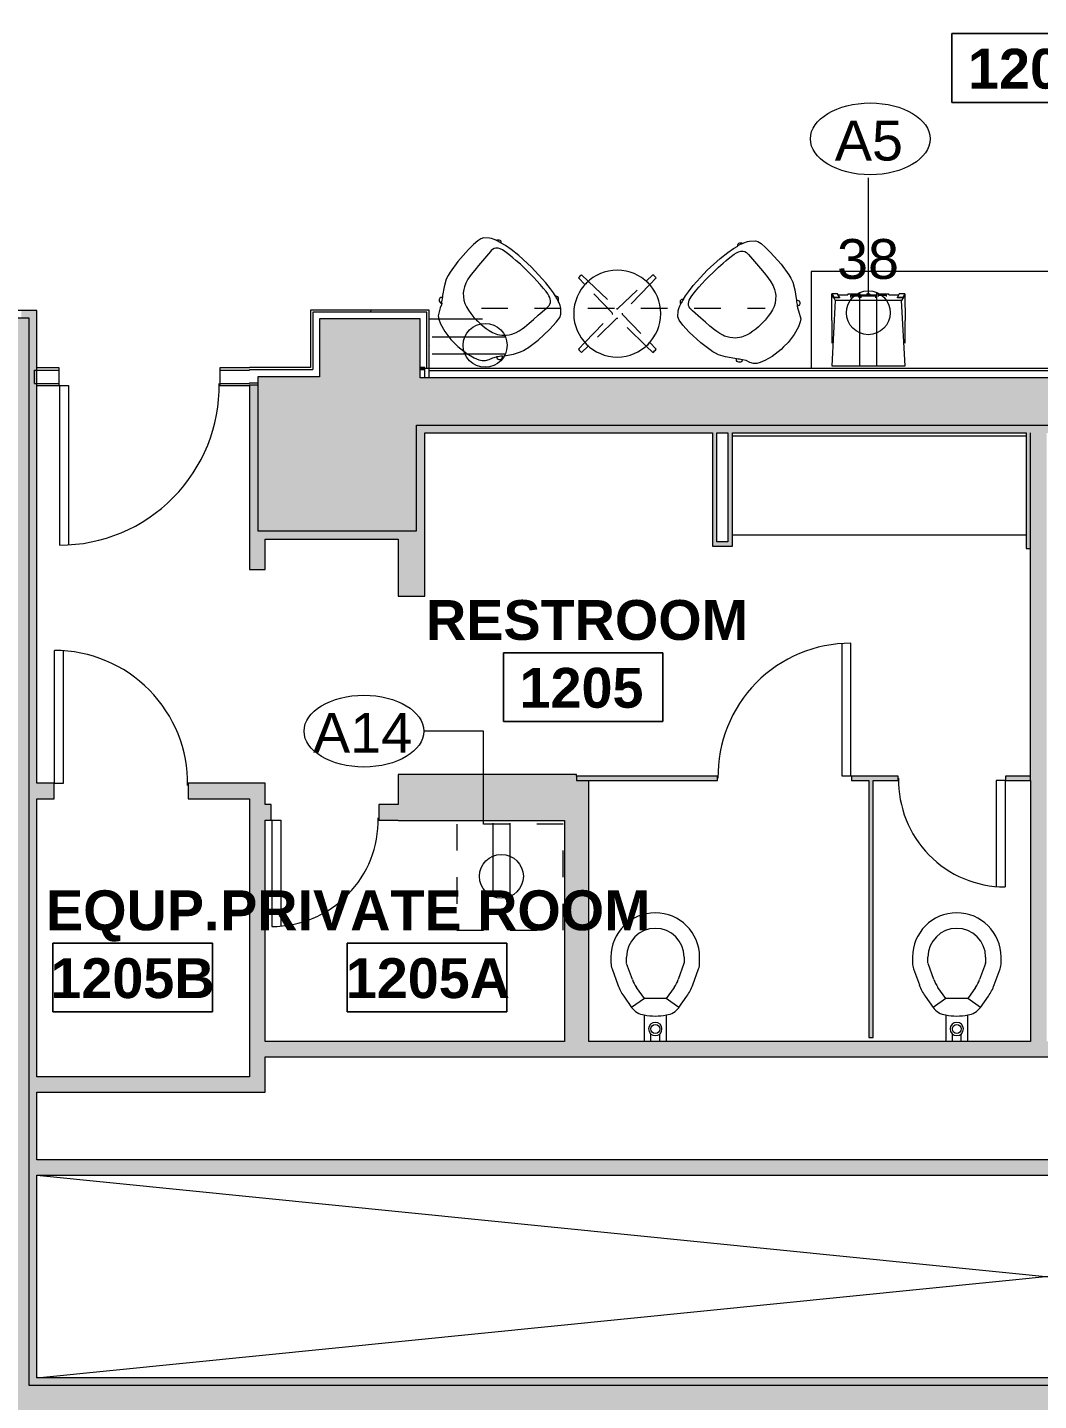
# Model space of a CAD drawing. Header units: inches. Extents: x -326 to 986, y -79 to 1436.
# Drawn here: x 506 to 734.1, y 588.3 to 898.2 of the extents above; entities that cross this region are included whole.
import ezdxf

# ---------------------------------------------------------------- set-up
doc = ezdxf.new("R2010")
doc.units = ezdxf.units.IN
doc.header["$LTSCALE"] = 48
doc.header["$MEASUREMENT"] = 0
doc.linetypes.add('Dash', pattern=[0.25, 0.125, -0.125])
for name, color, linetype, lineweight in [('A-ANNO-NOTE', 4, 'Continuous', 13), ('A-AREA-IDEN', 1, 'Continuous', 9), ('A-DETL', 8, 'Continuous', 9), ('A-DETL-GENF', 247, 'Continuous', 9), ('A-DETL-THIN', 8, 'Continuous', 9), ('A-DOOR', 8, 'Continuous', 13), ('A-WALL', 8, 'Continuous', 13), ('A-WALL-PATT', 8, 'Continuous', 13), ('I-FURN', 47, 'Continuous', 9), ('I-FURN-HDLN', 47, 'Dash', 9), ('I-WALL', 8, 'Continuous', 13), ('P-SANR-FIXT', 8, 'Continuous', 9), ('Q-CASE', 8, 'Continuous', 9), ('Q-SPCQ', 8, 'Continuous', 9), ('Q-SPCQ-HDLN', 8, 'Dash', 9), ('Q-SPCQ-IDEN', 8, 'Continuous', 9)]:
    doc.layers.add(name, color=color, linetype=linetype, lineweight=lineweight)
doc.styles.add('Arial', font='arial.ttf', dxfattribs={"height": 9})
doc.styles.add('Swis721 Lt BT', font='swissl.ttf', dxfattribs={"height": 9})
doc.styles.add('Swis721 Lt BT_B', font='', dxfattribs={"height": 9})
doc.styles.get('Swis721 Lt BT_B').set_extended_font_data('Swis721 Lt BT', bold=True)
pattern_1 = [(0, (0, 0), (30.72, 7.68), [1.267, -21.773, 1.267, -21.773, -122.88]), (0, (0, 0), (30.72, 7.68), [-46.08, 1.267, -44.813, 1.267, -21.773, -53.76]), (0, (0, 0), (30.72, 7.68), [-115.2, 1.267, -14.093, 1.267, -37.133]), (120, (11.52, 3.84), (-22.011075, 22.7643), [1.267, -21.773, 1.267, -21.773, -122.88]), (120, (11.52, 3.84), (-22.011075, 22.7643), [-46.08, 1.267, -44.813, 1.267, -21.773, -53.76]), (120, (11.52, 3.84), (-22.011075, 22.7643), [-115.2, 1.267, -14.093, 1.267, -37.133]), (240, (15.36, 19.2), (-8.708925, -30.4443), [1.267, -21.773, 1.267, -21.773, -122.88]), (240, (15.36, 19.2), (-8.708925, -30.4443), [-46.08, 1.267, -44.813, 1.267, -21.773, -53.76]), (240, (15.36, 19.2), (-8.708925, -30.4443), [-115.2, 1.267, -14.093, 1.267, -37.133])]

# ---------------------------------------------------------------- blocks, each defined once
blk = doc.blocks.new('Counter Top - 24_ Depth-6977093-Level XX  POWER _ SIGNAL NEW')
at = {"layer": 'Q-CASE'}
for p, q in [((18.99, -0.75), (-47.26, -0.75)), ((-47.26, -23), (18.99, -23))]:
    blk.add_line(p, q, dxfattribs=at)
blk = doc.blocks.new('Toilet-Commercial-Wall-3D - 15_ Seat Height-6977095-Level XX  POWER _ SIGNAL NEW')
at = {"layer": 'P-SANR-FIXT'}
for p, q in [((5.94, 20.75), (5.94, 19.45)), ((9.44, 19.45), (9.44, 20.75)), ((10.79, 15.67), (9.47, 19.28)), ((22.41, 19.28), (21.1, 15.67)), ((22.44, 20.75), (22.44, 19.45)), ((25.94, 19.45), (25.94, 20.75)), ((6.18, 18.09), (7.5, 14.47)), ((24.38, 14.47), (25.7, 18.09)), ((13.47, 11.4), (11.69, 13.93)), ((20.19, 13.93), (18.42, 11.4)), ((8.82, 11.92), (10.6, 9.39)), ((13.47, 11.4), (10.6, 9.39)), ((18.42, 11.4), (13.47, 11.4)), ((21.28, 9.39), (18.42, 11.4)), ((21.28, 9.39), (23.06, 11.92)), ((13.44, 7.71), (13.44, 1.75)), ((18.44, 1.75), (18.44, 7.71)), ((14.94, 1.75), (14.94, 3.41)), ((16.94, 1.75), (16.94, 3.41))]:
    blk.add_line(p, q, dxfattribs=at)
blk.add_circle((15.94, 4.53), 0.996, dxfattribs=at)
for centre, radius, start, end in [((15.94, 20.75), 10, 90, 180), ((15.94, 20.75), 10, 0, 90), ((15.94, 20.75), 6.5, 90, 180), ((15.94, 20.75), 6.5, 0, 90), ((9.94, 19.45), 4, 180, 200), ((21.94, 19.45), 0.5, 340, 0), ((21.94, 19.45), 4, 340, 0), ((17.83, 18.23), 7.5, 200, 215), ((14.05, 18.23), 7.5, 325, 340), ((17.83, 18.23), 11, 200, 215), ((14.05, 18.23), 11, 325, 340), ((13.88, 11.68), 4, 215, 263.7549), ((18.01, 11.68), 4, 276.2451, 325), ((15.94, 20.08), 12.62, 258.5767, 281.4233), ((15.94, 4.53), 1.5, 360, 180), ((15.94, 4.53), 1.5, 180, 360)]:
    blk.add_arc(centre, radius, start, end, dxfattribs=at)
blk = doc.blocks.new('08 Type A - Single-Flush - 30_ x 60_-6977098-Level XX  POWER _ SIGNAL NEW')
at = {"layer": 'A-DETL-GENF'}
for p, q in [((13, 0.5), (13, 30.43)), ((15, 0.5), (15, 30.5)), ((15, 0.5), (13, 0.5))]:
    blk.add_line(p, q, dxfattribs=at)
blk.add_arc((15, 0.5), 30, 90, 180.955, dxfattribs=at)
blk = doc.blocks.new('08 Type A - Single-Flush - 24_ x 60_-6977101-Level XX  POWER _ SIGNAL NEW')
at = {"layer": 'A-DETL-GENF'}
for p, q in [((12, -0.5), (10, -0.5)), ((10, -0.5), (10, -24.42)), ((12, -0.5), (12, -24.5))]:
    blk.add_line(p, q, dxfattribs=at)
blk.add_arc((12, -0.5), 24, 178.8063, 270, dxfattribs=at)
blk = doc.blocks.new('08 Type A - Single-Flush - 30_ x 60_-6977105-Level XX  POWER _ SIGNAL NEW')
at = {"layer": 'A-DETL-GENF'}
for p, q in [((15, -1.75), (13, -1.75)), ((13, -1.75), (13, -31.68)), ((15, -1.75), (15, -31.75))]:
    blk.add_line(p, q, dxfattribs=at)
blk.add_arc((15, -1.75), 30, 179.045, 270, dxfattribs=at)
blk = doc.blocks.new('08 Type A - Single-Flush - 24_ x 60_-6977106-Level XX  POWER _ SIGNAL NEW')
at = {"layer": 'A-DETL-GENF'}
for p, q in [((10, 1.75), (10, 25.67)), ((12, 1.75), (12, 25.75)), ((12, 1.75), (10, 1.75))]:
    blk.add_line(p, q, dxfattribs=at)
blk.add_arc((12, 1.75), 24, 90, 181.1937, dxfattribs=at)
blk = doc.blocks.new('08 Type A - Single-Flush - 36_ x 84_-8459059-Level XX  POWER _ SIGNAL NEW')
at = {"layer": 'A-DETL-GENF'}
for p, q in [((16, 2), (16, 37.94)), ((18, 2), (18, 38)), ((18, 2), (16, 2))]:
    blk.add_line(p, q, dxfattribs=at)
blk.add_arc((18, 2), 36, 90, 180.7958, dxfattribs=at)
blk = doc.blocks.new('Geiger_SaibaMidBack - Conference Chair-8500189-Level XX  POWER _ SIGNAL NEW')
at = {"layer": 'I-FURN'}
for p, q in [((-0.33, 12.69), (-3.26, 12.26)), ((3.26, 12.86), (-0.33, 12.69)), ((4.86, 12.82), (3.26, 12.86)), ((6.2, 12.71), (4.86, 12.82)), ((7, 12.54), (6.2, 12.71)), ((7.5, 12.26), (7, 12.54)), ((-9.63, 9.4), (-9.71, 9.29)), ((-9.4, 9.64), (-9.63, 9.4)), ((-9.24, 9.73), (-9.4, 9.64)), ((-9.05, 9.76), (-9.24, 9.73)), ((-8.81, 9.7), (-9.05, 9.76)), ((-8.69, 9.6), (-8.81, 9.7)), ((-8.53, 9.46), (-8.69, 9.6)), ((-8.22, 9.72), (-8.53, 9.46)), ((-6.6, 10.84), (-8.22, 9.72)), ((-5.02, 11.72), (-6.6, 10.84)), ((-4.11, 12.02), (-5.02, 11.72)), ((-3.26, 12.26), (-4.11, 12.02)), ((8.42, 11.26), (7.5, 12.26)), ((8.67, 10.85), (8.42, 11.26)), ((9.04, 10.06), (8.67, 10.85)), ((9.15, 9.75), (9.04, 10.06)), ((9.26, 9.73), (9.15, 9.75)), ((9.39, 9.64), (9.26, 9.73)), ((9.64, 9.4), (9.39, 9.64)), ((9.74, 9.21), (9.64, 9.4)), ((-12.62, 6.64), (-13.12, 5.6)), ((-12.19, 7.24), (-12.62, 6.64)), ((-10.57, 8.16), (-12.19, 7.24)), ((-9.93, 8.45), (-10.57, 8.16)), ((-9.6, 8.67), (-9.93, 8.45)), ((-9.71, 9.29), (-9.75, 9.05)), ((-9.75, 9.05), (-9.7, 8.82)), ((-9.7, 8.82), (-9.6, 8.67)), ((-4.51, 6.85), (-5.14, 6.19)), ((-3.89, 7.29), (-4.51, 6.85)), ((-3.34, 7.59), (-3.89, 7.29)), ((-2.54, 7.94), (-3.34, 7.59)), ((-1.57, 8.24), (-2.54, 7.94)), ((-0.36, 8.46), (-1.57, 8.24)), ((0.97, 8.59), (-0.36, 8.46)), ((2.29, 8.68), (0.97, 8.59)), ((3.63, 8.79), (2.29, 8.68)), ((6.4, 8.99), (3.63, 8.79)), ((6.73, 9.01), (6.4, 8.99)), ((7.08, 8.96), (6.73, 9.01)), ((7.47, 8.86), (7.08, 8.96)), ((7.78, 8.65), (7.47, 8.86)), ((8.17, 8.25), (7.78, 8.65)), ((8.41, 7.81), (8.17, 8.25)), ((8.6, 7.27), (8.41, 7.81)), ((8.7, 6.68), (8.6, 7.27)), ((8.86, 5.51), (8.7, 6.68)), ((9.49, 8.56), (9.61, 8.69)), ((9.74, 7.51), (9.49, 8.56)), ((9.61, 8.69), (9.7, 8.83)), ((9.7, 8.83), (9.76, 9.02)), ((9.76, 9.02), (9.74, 9.21)), ((10.01, 5.96), (9.74, 7.51)), ((-13.68, 3.7), (-14, 1.45)), ((-13.12, 5.6), (-13.68, 3.7)), ((-6.52, 3.27), (-6.68, 2.38)), ((-6.29, 4.1), (-6.52, 3.27)), ((-5.99, 4.89), (-6.29, 4.1)), ((-5.6, 5.56), (-5.99, 4.89)), ((-5.14, 6.19), (-5.6, 5.56)), ((8.97, 4.4), (8.86, 5.51)), ((9.03, 3.48), (8.97, 4.4)), ((9.1, 2.16), (9.03, 3.48)), ((10.25, 3.79), (10.01, 5.96)), ((10.41, -0.13), (10.25, 3.79)), ((-14, 1.45), (-14.03, 0)), ((-6.8, 1.24), (-6.83, 0.39)), ((-6.83, 0.39), (-6.83, 0.01)), ((-6.83, 0.01), (-6.82, -0.82)), ((-6.68, 2.38), (-6.8, 1.24)), ((9.14, 1.06), (9.1, 2.16)), ((9.12, -1.46), (9.14, 1.06)), ((-14.03, 0), (-14.04, -0.8)), ((-14.04, -0.8), (-13.74, -3.35)), ((-6.82, -0.82), (-6.77, -1.63)), ((-6.77, -1.63), (-6.66, -2.45)), ((-6.66, -2.45), (-6.51, -3.28)), ((9.05, -3.11), (9.1, -2.1)), ((9.1, -2.1), (9.12, -1.46)), ((10.17, -4.88), (10.29, -2.44)), ((10.29, -2.44), (10.41, -0.13)), ((-13.74, -3.35), (-13.27, -5.18)), ((-13.27, -5.18), (-12.85, -6.23)), ((-6.51, -3.28), (-6.28, -4.11)), ((-6.28, -4.11), (-5.99, -4.84)), ((-5.99, -4.84), (-5.81, -5.24)), ((-5.81, -5.24), (-5.55, -5.65)), ((-5.55, -5.65), (-5.26, -6.04)), ((-5.26, -6.04), (-4.95, -6.4)), ((8.76, -6.33), (8.87, -5.37)), ((8.87, -5.37), (8.98, -4.23)), ((8.98, -4.23), (9.05, -3.11)), ((9.91, -6.6), (10.17, -4.88)), ((-12.85, -6.23), (-12.44, -6.93)), ((-12.44, -6.93), (-11.93, -7.44)), ((-11.93, -7.44), (-11.22, -7.87)), ((-11.22, -7.87), (-10.31, -8.18)), ((-10.31, -8.18), (-9.59, -8.66)), ((-9.7, -8.82), (-9.75, -9.05)), ((-9.75, -9.05), (-9.71, -9.29)), ((-9.71, -9.29), (-9.63, -9.4)), ((-9.59, -8.66), (-9.7, -8.82)), ((-4.95, -6.4), (-4.56, -6.76)), ((-4.56, -6.76), (-4.05, -7.17)), ((-4.05, -7.17), (-3.48, -7.51)), ((-3.48, -7.51), (-2.94, -7.79)), ((-2.94, -7.79), (-2.57, -7.92)), ((-2.57, -7.92), (-1.8, -8.17)), ((-1.8, -8.17), (-0.98, -8.33)), ((-0.98, -8.33), (-0.38, -8.42)), ((-0.38, -8.42), (0.97, -8.58)), ((0.97, -8.58), (2.3, -8.68)), ((2.3, -8.68), (3.72, -8.78)), ((3.72, -8.78), (6.17, -8.96)), ((6.17, -8.96), (6.7, -9)), ((6.7, -9), (6.98, -8.98)), ((6.98, -8.98), (7.34, -8.9)), ((7.34, -8.9), (7.68, -8.73)), ((7.68, -8.73), (8.01, -8.46)), ((8.01, -8.46), (8.21, -8.15)), ((8.21, -8.15), (8.39, -7.83)), ((8.39, -7.83), (8.55, -7.41)), ((8.55, -7.41), (8.65, -6.96)), ((8.65, -6.96), (8.76, -6.33)), ((9.5, -8.58), (9.71, -7.72)), ((9.61, -8.69), (9.5, -8.58)), ((9.7, -8.83), (9.61, -8.69)), ((9.63, -9.4), (9.71, -9.28)), ((9.75, -9.04), (9.7, -8.83)), ((9.71, -7.72), (9.91, -6.6)), ((9.71, -9.28), (9.75, -9.04)), ((-9.63, -9.4), (-9.4, -9.64)), ((-9.4, -9.64), (-9.24, -9.73)), ((-9.24, -9.73), (-9.05, -9.76)), ((-9.05, -9.76), (-8.81, -9.7)), ((-8.81, -9.7), (-8.69, -9.6)), ((-8.69, -9.6), (-8.53, -9.45)), ((-8.53, -9.45), (-8.19, -9.7)), ((-8.19, -9.7), (-6.47, -10.92)), ((-6.47, -10.92), (-5.01, -11.72)), ((-5.01, -11.72), (-4.28, -11.95)), ((-4.28, -11.95), (-3.65, -12.15)), ((-3.65, -12.15), (-3.27, -12.26)), ((-3.27, -12.26), (-0.33, -12.69)), ((6.79, -12.62), (7.49, -12.25)), ((7.49, -12.25), (8.42, -11.26)), ((8.42, -11.26), (8.72, -10.77)), ((8.72, -10.77), (8.98, -10.17)), ((8.98, -10.17), (9.15, -9.74)), ((9.15, -9.74), (9.23, -9.72)), ((9.23, -9.72), (9.4, -9.64)), ((9.4, -9.64), (9.63, -9.4)), ((-0.33, -12.69), (3.27, -12.86)), ((3.27, -12.86), (5.4, -12.78)), ((5.4, -12.78), (6.79, -12.62))]:
    blk.add_line(p, q, dxfattribs=at)
for centre, radius, start, end in [((-18.72, 22.19), 16.31, 304.0152, 308.6644), ((1.43, 6.82), 8.25, 12.1813, 20.7413), ((-28.62, -35.3), 32.74, 52.1434, 54.4632), ((-0.44, -6.21), 10.22, 339.7908, 346.6331)]:
    blk.add_arc(centre, radius, start, end, dxfattribs=at)
blk = doc.blocks.new('Casework 3 - Casework 2-8307377-Level XX  POWER _ SIGNAL NEW')
at = {"layer": 'Q-CASE'}
for p, q in [((744.65, 886.42), (634.29, 886.36)), ((744.67, 864.45), (744.65, 886.42)), ((634.29, 886.36), (634.3, 864.45))]:
    blk.add_line(p, q, dxfattribs=at)
blk = doc.blocks.new('COFFEE_DISPENSING_MACHINE_14687 - COFFEE_DISPENSING_MACHINE_14687-8307788-Level XX  POWER _ SIGNAL NEW')
at = {"layer": 'Q-SPCQ'}
for p, q in [((8.25, 0), (-8.25, 0)), ((-8.25, 0), (-7.47, -14.75)), ((7.47, -14.75), (8.25, 0)), ((-8.25, -16), (-8.25, -10.18)), ((8.25, -10.18), (8.25, -16)), ((-8.25, -16), (-7.82, -15.32)), ((-7.82, -15.32), (-7.47, -14.75)), ((-7.82, -15.32), (-6.53, -15.32)), ((-7.82, -15.32), (-7.82, -15.5)), ((-7.47, -14.75), (7.47, -14.75)), ((-6.53, -15.32), (-6.53, -15.5)), ((-1.7, -15.35), (-1.7, -15.75)), ((1.7, -15.75), (1.7, -15.35)), ((2.17, -15.37), (2.17, -15.81)), ((2.17, -15.46), (2.17, -15.84)), ((4.05, -15.81), (4.05, -15.37)), ((4.05, -15.84), (4.05, -15.46)), ((6.53, -15.32), (7.82, -15.32)), ((6.53, -15.5), (6.53, -15.32)), ((7.82, -15.32), (7.47, -14.75)), ((7.82, -15.32), (8.25, -16)), ((7.82, -15.5), (7.82, -15.32)), ((-7.82, -15.5), (-8.25, -16.19)), ((-8.25, -16.19), (-8.25, -16)), ((-8.25, -16.19), (-6.96, -16.19)), ((-6.53, -15.5), (-7.82, -15.5)), ((-6.96, -16.19), (-6.53, -15.5)), ((-4.61, -16), (-6.84, -16)), ((-4.61, -16), (-4.61, -16.22)), ((-3.69, -16.22), (-4.61, -16.22)), ((-4.05, -15.65), (-4.05, -15.92)), ((-4.05, -15.92), (-4.05, -15.93)), ((-2.29, -15.91), (-3.92, -15.91)), ((-3.92, -15.94), (-2.29, -15.94)), ((-2.84, -16.22), (-3.69, -16.22)), ((-2.84, -15.94), (-2.84, -16.22)), ((-1.91, -16.22), (-2.84, -16.22)), ((-2.17, -15.92), (-2.17, -15.65)), ((-2.17, -15.93), (-2.17, -15.92)), ((-1.91, -16), (-1.91, -16.22)), ((1.91, -16), (-1.91, -16)), ((-1.7, -15.75), (-1.7, -15.89)), ((1.58, -15.74), (-1.58, -15.74)), ((-1.58, -15.89), (1.58, -15.89)), ((-0.42, -16.1), (-0.24, -16.26)), ((-0.42, -16.1), (0.42, -16.1)), ((0.24, -16.26), (-0.24, -16.26)), ((-0.16, -16.1), (-0.16, -16.26)), ((0.16, -16.26), (0.16, -16.1)), ((0.24, -16.26), (0.42, -16.1)), ((1.7, -15.89), (1.7, -15.75)), ((1.91, -16.22), (1.91, -16)), ((2.84, -16.22), (1.91, -16.22)), ((2.17, -15.52), (2.17, -15.88)), ((2.17, -15.65), (2.17, -15.92)), ((2.17, -15.81), (2.17, -15.82)), ((2.17, -15.84), (2.17, -15.86)), ((2.17, -15.88), (2.17, -15.89)), ((2.17, -15.92), (2.17, -15.93)), ((3.92, -15.8), (2.29, -15.8)), ((2.29, -15.83), (3.92, -15.83)), ((3.92, -15.84), (2.29, -15.84)), ((2.29, -15.86), (3.92, -15.86)), ((3.92, -15.87), (2.29, -15.87)), ((2.29, -15.9), (3.92, -15.9)), ((3.92, -15.91), (2.29, -15.91)), ((2.29, -15.94), (3.92, -15.94)), ((2.84, -16.22), (2.84, -15.93)), ((3.69, -16.22), (2.84, -16.22)), ((4.61, -16.22), (3.69, -16.22)), ((4.05, -15.88), (4.05, -15.52)), ((4.05, -15.92), (4.05, -15.65)), ((4.05, -15.82), (4.05, -15.81)), ((4.05, -15.86), (4.05, -15.84)), ((4.05, -15.89), (4.05, -15.88)), ((4.05, -15.93), (4.05, -15.92)), ((4.61, -16.22), (4.61, -16)), ((6.84, -16), (4.61, -16)), ((7.82, -15.5), (6.53, -15.5)), ((6.53, -15.5), (6.96, -16.19)), ((6.96, -16.19), (8.25, -16.19)), ((8.25, -16.19), (7.82, -15.5)), ((8.25, -16), (8.25, -16.19))]:
    blk.add_line(p, q, dxfattribs=at)
at = {"layer": 'Q-SPCQ', "flags": 128}
for points in [[(-8.25, -5.09), (-8.25, -7.64), (-8.25, -10.18)], [(8.25, -10.18), (8.25, -7.64), (8.25, -5.09)], [(0.2, -15.89), (0.19, -15.9), (0.18, -15.91), (0.15, -15.91), (0.11, -15.92), (0.07, -15.92), (0.02, -15.92), (-0.02, -15.92), (-0.07, -15.92), (-0.11, -15.92), (-0.15, -15.91), (-0.18, -15.91), (-0.19, -15.9), (-0.2, -15.89)], [(-0.16, -15.89), (-0.16, -15.9), (-0.16, -15.9), (-0.14, -15.91), (-0.11, -15.91), (-0.08, -15.91), (-0.04, -15.92), (0, -15.92), (0.04, -15.92), (0.08, -15.91), (0.11, -15.91), (0.14, -15.91), (0.15, -15.9), (0.16, -15.9), (0.16, -15.89)]]:
    blk.add_lwpolyline(points, dxfattribs=at)
at = {"layer": 'Q-SPCQ'}
for centre, major_axis, start_param, end_param in [((-3.92, -15.92), (0.125, 0), 1.570796, 3.141593), ((-3.92, -15.93), (0.125, 0), 3.141593, 4.712389), ((-2.29, -15.92), (0.125, 0), 0, 1.570796), ((-2.29, -15.93), (0.125, 0), 4.712389, 6.283185), ((-1.58, -15.75), (0.125, 0), 1.570796, 3.141593), ((-1.58, -15.89), (0.125, 0), 3.141593, 4.712389), ((1.58, -15.75), (0.125, 0), 0, 1.570796), ((1.58, -15.89), (0.125, 0), 4.712389, 6.021386), ((2.29, -15.81), (-0.125, 0), 4.712389, 6.283185), ((2.29, -15.82), (0.125, 0), 3.141593, 4.712389), ((2.29, -15.84), (-0.125, 0), 4.712389, 6.283185), ((2.29, -15.86), (0.125, 0), 3.141593, 4.712389), ((2.29, -15.88), (-0.125, 0), 4.712389, 6.283185), ((2.29, -15.89), (0.125, 0), 3.141593, 4.712389), ((2.29, -15.92), (0.125, 0), 1.570796, 3.141593), ((2.29, -15.93), (0.125, 0), 3.141593, 4.712389), ((3.92, -15.81), (0.125, 0), 0, 1.570796), ((3.92, -15.82), (0.125, 0), 4.712389, 6.283185), ((3.92, -15.84), (0.125, 0), 0, 1.570796), ((3.92, -15.86), (0.125, 0), 4.712389, 6.283185), ((3.92, -15.88), (0.125, 0), 0, 1.570796), ((3.92, -15.89), (0.125, 0), 4.712389, 6.283185), ((3.92, -15.92), (0.125, 0), 0, 1.570796), ((3.92, -15.93), (0.125, 0), 4.712389, 6.283185)]:
    blk.add_ellipse(centre, major_axis=major_axis, ratio=0.052336, start_param=start_param, end_param=end_param, dxfattribs=at)
blk = doc.blocks.new('Geiger_SaibaMidBack - Conference Chair-8500154-Level XX  POWER _ SIGNAL NEW')
at = {"layer": 'I-FURN'}
for p, q in [((-3.27, 12.26), (-0.33, 12.69)), ((-0.33, 12.69), (3.27, 12.86)), ((3.27, 12.86), (5.4, 12.78)), ((5.4, 12.78), (6.79, 12.62)), ((6.79, 12.62), (7.49, 12.25)), ((-9.71, 9.29), (-9.63, 9.4)), ((-9.63, 9.4), (-9.4, 9.64)), ((-9.4, 9.64), (-9.24, 9.73)), ((-9.24, 9.73), (-9.05, 9.76)), ((-9.05, 9.76), (-8.81, 9.7)), ((-8.81, 9.7), (-8.69, 9.6)), ((-8.69, 9.6), (-8.53, 9.45)), ((-8.53, 9.45), (-8.19, 9.7)), ((-8.19, 9.7), (-6.47, 10.92)), ((-6.47, 10.92), (-5.01, 11.72)), ((-5.01, 11.72), (-4.28, 11.95)), ((-4.28, 11.95), (-3.65, 12.15)), ((-3.65, 12.15), (-3.27, 12.26)), ((7.49, 12.25), (8.42, 11.26)), ((8.42, 11.26), (8.72, 10.77)), ((8.72, 10.77), (8.98, 10.17)), ((8.98, 10.17), (9.15, 9.74)), ((9.15, 9.74), (9.23, 9.72)), ((9.23, 9.72), (9.4, 9.64)), ((9.4, 9.64), (9.63, 9.4)), ((9.63, 9.4), (9.71, 9.28)), ((-13.27, 5.18), (-12.85, 6.23)), ((-12.85, 6.23), (-12.44, 6.93)), ((-12.44, 6.93), (-11.93, 7.44)), ((-11.93, 7.44), (-11.22, 7.87)), ((-11.22, 7.87), (-10.31, 8.18)), ((-10.31, 8.18), (-9.59, 8.66)), ((-9.75, 9.05), (-9.71, 9.29)), ((-9.7, 8.82), (-9.75, 9.05)), ((-9.59, 8.66), (-9.7, 8.82)), ((-5.26, 6.04), (-4.95, 6.4)), ((-4.95, 6.4), (-4.56, 6.76)), ((-4.56, 6.76), (-4.05, 7.17)), ((-4.05, 7.17), (-3.48, 7.51)), ((-3.48, 7.51), (-2.94, 7.79)), ((-2.94, 7.79), (-2.57, 7.92)), ((-2.57, 7.92), (-1.8, 8.17)), ((-1.8, 8.17), (-0.98, 8.33)), ((-0.98, 8.33), (-0.38, 8.42)), ((-0.38, 8.42), (0.97, 8.58)), ((0.97, 8.58), (2.3, 8.68)), ((2.3, 8.68), (3.72, 8.78)), ((3.72, 8.78), (6.17, 8.96)), ((6.17, 8.96), (6.7, 9)), ((6.7, 9), (6.98, 8.98)), ((6.98, 8.98), (7.34, 8.9)), ((7.34, 8.9), (7.68, 8.73)), ((7.68, 8.73), (8.01, 8.46)), ((8.01, 8.46), (8.21, 8.15)), ((8.21, 8.15), (8.39, 7.83)), ((8.39, 7.83), (8.55, 7.41)), ((8.55, 7.41), (8.65, 6.96)), ((8.65, 6.96), (8.76, 6.33)), ((8.76, 6.33), (8.87, 5.37)), ((9.61, 8.69), (9.5, 8.58)), ((9.5, 8.58), (9.71, 7.72)), ((9.7, 8.83), (9.61, 8.69)), ((9.75, 9.04), (9.7, 8.83)), ((9.71, 9.28), (9.75, 9.04)), ((9.71, 7.72), (9.91, 6.6)), ((9.91, 6.6), (10.17, 4.88)), ((-14.04, 0.8), (-13.74, 3.35)), ((-13.74, 3.35), (-13.27, 5.18)), ((-6.66, 2.45), (-6.51, 3.28)), ((-6.51, 3.28), (-6.28, 4.11)), ((-6.28, 4.11), (-5.99, 4.84)), ((-5.99, 4.84), (-5.81, 5.24)), ((-5.81, 5.24), (-5.55, 5.65)), ((-5.55, 5.65), (-5.26, 6.04)), ((8.87, 5.37), (8.98, 4.23)), ((8.98, 4.23), (9.05, 3.11)), ((9.05, 3.11), (9.1, 2.1)), ((10.17, 4.88), (10.29, 2.44)), ((-14.03, 0), (-14.04, 0.8)), ((-14, -1.45), (-14.03, 0)), ((-6.83, -0.01), (-6.82, 0.82)), ((-6.82, 0.82), (-6.77, 1.63)), ((-6.77, 1.63), (-6.66, 2.45)), ((9.1, 2.1), (9.12, 1.46)), ((9.12, 1.46), (9.14, -1.06)), ((10.41, 0.13), (10.25, -3.79)), ((10.29, 2.44), (10.41, 0.13)), ((-13.68, -3.7), (-14, -1.45)), ((-6.83, -0.39), (-6.83, -0.01)), ((-6.8, -1.24), (-6.83, -0.39)), ((-6.68, -2.38), (-6.8, -1.24)), ((-6.52, -3.27), (-6.68, -2.38)), ((9.1, -2.16), (9.03, -3.48)), ((9.14, -1.06), (9.1, -2.16)), ((-13.12, -5.6), (-13.68, -3.7)), ((-12.62, -6.64), (-13.12, -5.6)), ((-6.29, -4.1), (-6.52, -3.27)), ((-5.99, -4.89), (-6.29, -4.1)), ((-5.6, -5.56), (-5.99, -4.89)), ((-5.14, -6.19), (-5.6, -5.56)), ((-4.51, -6.85), (-5.14, -6.19)), ((8.86, -5.51), (8.7, -6.68)), ((8.97, -4.4), (8.86, -5.51)), ((9.03, -3.48), (8.97, -4.4)), ((10.01, -5.96), (9.74, -7.51)), ((10.25, -3.79), (10.01, -5.96)), ((-12.19, -7.24), (-12.62, -6.64)), ((-10.57, -8.16), (-12.19, -7.24)), ((-9.93, -8.45), (-10.57, -8.16)), ((-9.6, -8.67), (-9.93, -8.45)), ((-9.75, -9.05), (-9.7, -8.82)), ((-9.71, -9.29), (-9.75, -9.05)), ((-9.63, -9.4), (-9.71, -9.29)), ((-9.7, -8.82), (-9.6, -8.67)), ((-3.89, -7.29), (-4.51, -6.85)), ((-3.34, -7.59), (-3.89, -7.29)), ((-2.54, -7.94), (-3.34, -7.59)), ((-1.57, -8.24), (-2.54, -7.94)), ((-0.36, -8.46), (-1.57, -8.24)), ((0.97, -8.59), (-0.36, -8.46)), ((2.29, -8.68), (0.97, -8.59)), ((3.63, -8.79), (2.29, -8.68)), ((6.4, -8.99), (3.63, -8.79)), ((6.73, -9.01), (6.4, -8.99)), ((7.08, -8.96), (6.73, -9.01)), ((7.47, -8.86), (7.08, -8.96)), ((7.78, -8.65), (7.47, -8.86)), ((8.17, -8.25), (7.78, -8.65)), ((8.41, -7.81), (8.17, -8.25)), ((8.6, -7.27), (8.41, -7.81)), ((8.7, -6.68), (8.6, -7.27)), ((9.74, -7.51), (9.49, -8.56)), ((9.49, -8.56), (9.61, -8.69)), ((9.61, -8.69), (9.7, -8.83)), ((9.74, -9.21), (9.64, -9.4)), ((9.7, -8.83), (9.76, -9.02)), ((9.76, -9.02), (9.74, -9.21)), ((-9.4, -9.64), (-9.63, -9.4)), ((-9.24, -9.73), (-9.4, -9.64)), ((-9.05, -9.76), (-9.24, -9.73)), ((-8.81, -9.7), (-9.05, -9.76)), ((-8.69, -9.6), (-8.81, -9.7)), ((-8.53, -9.46), (-8.69, -9.6)), ((-8.22, -9.72), (-8.53, -9.46)), ((-6.6, -10.84), (-8.22, -9.72)), ((-5.02, -11.72), (-6.6, -10.84)), ((-4.11, -12.02), (-5.02, -11.72)), ((-3.26, -12.26), (-4.11, -12.02)), ((-0.33, -12.69), (-3.26, -12.26)), ((7.5, -12.26), (7, -12.54)), ((8.42, -11.26), (7.5, -12.26)), ((8.67, -10.85), (8.42, -11.26)), ((9.04, -10.06), (8.67, -10.85)), ((9.15, -9.75), (9.04, -10.06)), ((9.26, -9.73), (9.15, -9.75)), ((9.39, -9.64), (9.26, -9.73)), ((9.64, -9.4), (9.39, -9.64)), ((3.26, -12.86), (-0.33, -12.69)), ((4.86, -12.82), (3.26, -12.86)), ((6.2, -12.71), (4.86, -12.82)), ((7, -12.54), (6.2, -12.71))]:
    blk.add_line(p, q, dxfattribs=at)
for centre, radius, start, end in [((-28.62, 35.3), 32.74, 305.5368, 307.8566), ((-0.44, 6.21), 10.22, 13.3669, 20.2092), ((-18.72, -22.19), 16.31, 51.3356, 55.9848), ((1.43, -6.82), 8.25, 339.2587, 347.8187)]:
    blk.add_arc(centre, radius, start, end, dxfattribs=at)
blk = doc.blocks.new('Table-Coffee-Teknion-BBCTC_Cosmos_Small-R2013 - 17 3_4_ High-8500176-Level XX  POWER _ SIGNAL NEW')
at = {"layer": 'I-FURN'}
for p, q in [((-8.77, 8.06), (-7.31, 6.55)), ((-6.54, 7.32), (-8.05, 8.78)), ((8.05, 8.78), (6.54, 7.32)), ((7.31, 6.55), (8.77, 8.06)), ((-7.31, -6.55), (-8.77, -8.06)), ((-8.05, -8.78), (-6.54, -7.32)), ((6.54, -7.32), (8.05, -8.78)), ((8.77, -8.06), (7.31, -6.55))]:
    blk.add_line(p, q, dxfattribs=at)
for radius, start, end in [(9.81, 360, 180), (11.91, 132.513, 137.408), (9.81, 131.7705, 138.1519), (9.81, 131.7705, 138.1519), (9.81, 41.8481, 48.2237), (9.81, 41.8481, 48.2237), (11.91, 42.592, 47.4811), (9.81, 180, 360), (11.91, 222.592, 227.4811), (9.81, 221.8481, 228.2237), (9.81, 221.8481, 228.2237), (9.81, 311.7705, 318.1849), (9.81, 311.7705, 318.1514), (11.91, 312.513, 317.4079)]:
    blk.add_arc((0, 0), radius, start, end, dxfattribs=at)
at = {"layer": 'I-FURN-HDLN'}
for p, q in [((-1.13, 0.14), (-7.31, 6.55)), ((-6.54, 7.32), (-0.14, 1.13)), ((0.14, 1.13), (6.54, 7.32)), ((7.31, 6.55), (1.13, 0.14)), ((-7.31, -6.55), (-1.13, -0.13)), ((-0.14, -1.13), (-6.54, -7.32)), ((6.54, -7.32), (0.14, -1.14)), ((1.14, -0.14), (7.31, -6.54))]:
    blk.add_line(p, q, dxfattribs=at)
for centre, start, end in [((-1.29, 0), 319.2979, 41.4043), ((0, 1.29), 228.5957, 311.4043), ((1.29, 0), 138.6476, 223.9721), ((0, -1.29), 47.5735, 131.4196)]:
    blk.add_arc(centre, 0.206, start, end, dxfattribs=at)
blk = doc.blocks.new('A-Refrigerator-generic - A-Refrigerator-generic 3-8662966-Level XX  POWER _ SIGNAL NEW')
at = {"layer": 'Q-SPCQ-HDLN'}
for p, q in [((-6, 12), (-6, -12)), ((18, 12), (-6, 12)), ((18, -12), (18, 12)), ((-6, -12), (18, -12))]:
    blk.add_line(p, q, dxfattribs=at)
blk = doc.blocks.new('Room Tag - Room Name and Number-3379422-Level XX  POWER _ SIGNAL NEW')
at = {"layer": 'A-AREA-IDEN'}
for p, q in [((-0.1881, -0.1636), (-0.1881, -0.0018)), ((-0.1881, -0.0018), (0.1869, -0.0018)), ((0.1869, -0.0018), (-0.1881, -0.0018)), ((-0.1881, -0.0018), (-0.1881, -0.1636)), ((0.1869, -0.0018), (0.1869, -0.1636)), ((0.1869, -0.1636), (0.1869, -0.0018)), ((0.1869, -0.1636), (-0.1881, -0.1636)), ((-0.1881, -0.1636), (0.1869, -0.1636))]:
    blk.add_line(p, q, dxfattribs=at)
blk = doc.blocks.new('Appliance_Specialty Equipment Tag - Standard-3515593-Level XX  POWER _ SIGNAL NEW')
at = {"layer": 'Q-SPCQ-IDEN'}
blk.add_ellipse((-0.0499, 0.0037), major_axis=(-0.1406, 0), ratio=0.600473, dxfattribs=at)

msp = doc.modelspace()

# ---------------------------------------------------------------- hatches: boundary and pattern name
at = {"layer": 'A-DETL-GENF'}
h = msp.add_hatch(color=256, dxfattribs=at)
h.paths.add_polyline_path([(858.61, -77.72), (982.64, -77.72), (982.64, -13.14), (735.72, 233.78), (660.14, 233.78), (660.14, 219.53), (734.76, 219.53), (968.39, -14.09), (968.39, -63.34), (738.06, -63.33), (687.39, -12.66), (687.39, -5.72), (673.14, -5.72), (673.14, -18.75), (732.1, -77.72), (764.21, -77.72)], flags=0)
h.paths.add_polyline_path([(962.64, 574.97), (984.64, 574.97), (984.64, 836.48), (964.39, 836.48), (964.39, 591.66), (506.39, 591.66), (506.39, 832.6), (486.14, 832.6), (486.14, 574.97), (910.69, 574.97)], flags=0)
h.paths.add_polyline_path([(877.02, 784.61), (912.77, 784.61), (912.77, 820.36), (902.33, 820.38), (902.33, 832.42), (879.64, 832.42), (879.64, 820.38), (875.64, 820.38), (875.64, 819.13), (594.64, 819.13), (594.64, 832.42), (571.89, 832.42), (571.89, 819.36), (558.02, 819.36), (558.02, 784.61), (593.77, 784.61), (593.77, 808.46), (877.02, 808.46), (877.02, 786.48)], flags=0)
h.paths.add_polyline_path([(508.14, 938.1), (508.14, 1417.55), (607.64, 1417.55), (607.64, 1188.97), (558.14, 1188.97), (558.14, 1174.05), (964.39, 1174.05), (964.39, 938.91), (984.64, 938.91), (984.64, 1193.86), (622.89, 1193.86), (622.89, 1433.6), (486.14, 1433.6), (486.14, 938.1), (506.89, 938.1)], flags=0)
h.paths.add_polyline_path([(8.14, 1117.53), (22.64, 1117.53), (22.64, 1191.89), (-219.48, 1434.01), (-288.01, 1434.01), (-288.01, 1182.01), (-228.61, 1122.61), (-176.25, 1122.61), (-176.25, 1138.46), (-224.25, 1138.46), (-274.61, 1190.61), (-274.61, 1419.61), (-225.31, 1419.61), (8.14, 1186.16), (8.14, 1152.98)], flags=0)
at = {"layer": 'A-WALL-PATT'}
for points in [[(507.87, 591.66), (508.14, 591.66), (508.14, 834.35), (504.64, 834.35), (504.64, 832.6), (506.39, 832.6), (506.39, 591.66)], [(556.14, 784.61), (558.02, 784.61), (558.02, 817.48), (556.14, 817.48), (556.14, 796.53)], [(595.64, 786.48), (595.64, 808.46), (593.77, 808.46), (593.77, 786.48)], [(595.64, 806.68), (875.14, 806.68), (875.14, 808.46), (595.64, 808.46)], [(661.52, 782.1), (661.52, 806.68), (660.52, 806.68), (660.52, 782.1)], [(665.02, 782.1), (665.02, 806.68), (664.02, 806.68), (664.02, 782.1)], [(731.27, 780.6), (732.27, 780.6), (732.27, 806.68), (731.27, 806.68), (731.27, 796.53)], [(735.89, 669.35), (735.89, 806.68), (732.27, 806.68), (732.27, 669.35)], [(559.64, 775.85), (559.64, 784.61), (556.14, 784.61), (556.14, 775.85)], [(559.64, 782.73), (595.64, 782.73), (595.64, 786.48), (593.77, 786.48), (593.77, 784.61), (559.64, 784.61)], [(595.64, 769.85), (595.64, 782.73), (589.64, 782.73), (589.64, 769.85), (591.89, 769.85)], [(664.02, 781.1), (665.02, 781.1), (665.02, 782.1), (660.52, 782.1), (660.52, 781.1), (661.52, 781.1)], [(627.14, 719.22), (629.89, 719.22), (629.89, 729.6), (589.64, 729.6), (589.64, 719.22), (617.73, 719.22)], [(559.64, 657.86), (559.64, 727.6), (556.14, 727.6), (556.14, 657.86)], [(632.64, 669.35), (632.64, 728.22), (629.89, 728.22), (629.89, 719.22), (627.14, 719.22), (627.14, 669.35)], [(695.77, 670.22), (696.77, 670.22), (696.77, 728.22), (695.77, 728.22), (695.77, 677.72)], [(962.64, 665.86), (962.64, 669.35), (559.64, 669.35), (559.64, 665.86), (910.69, 665.86)], [(556.14, 657.86), (556.14, 661.36), (508.14, 661.36), (508.14, 657.86)], [(963.15, 639.11), (964.39, 639.11), (964.39, 642.61), (508.14, 642.61), (508.14, 639.11), (963.14, 639.11)], [(964.39, 591.66), (964.39, 593.41), (508.14, 593.41), (508.14, 591.66), (910.69, 591.66)]]:
    msp.add_hatch(color=256, dxfattribs=at).paths.add_polyline_path(points, flags=0)
h = msp.add_hatch(dxfattribs=at)
h.set_pattern_fill('FP1_1', color=256, style=0, pattern_type=2)
h.set_pattern_definition(pattern_1)
h.paths.add_polyline_path([(569.89, 833.92), (596.64, 833.92), (596.64, 834.42), (569.89, 834.42)], flags=0)
h = msp.add_hatch(dxfattribs=at)
h.set_pattern_fill('FP1_1', color=256, style=0, pattern_type=2)
h.set_pattern_definition(pattern_1)
h.paths.add_polyline_path([(596.64, 821.2), (596.64, 833.92), (596.14, 833.92), (596.14, 821.2)], flags=0)
h = msp.add_hatch(color=256, dxfattribs=at)
h.paths.add_polyline_path([(732.27, 728.22), (732.27, 729.22), (726.64, 729.22), (726.64, 728.22)], flags=0)
h.paths.add_polyline_path([(696.77, 728.22), (702.39, 728.22), (702.39, 729.22), (691.89, 729.22), (691.89, 728.22), (695.77, 728.22)], flags=0)
h.paths.add_polyline_path([(637.64, 728.22), (661.64, 728.22), (661.64, 729.22), (629.89, 729.22), (629.89, 728.22), (632.64, 728.22)], flags=0)
h = msp.add_hatch(color=256, dxfattribs=at)
h.paths.add_polyline_path([(556.14, 724.1), (556.14, 727.6), (542.27, 727.6), (542.27, 724.1), (544.49, 724.1)], flags=0)
h.paths.add_polyline_path([(512.02, 724.1), (512.02, 727.6), (508.14, 727.6), (508.14, 724.1)], flags=0)
h = msp.add_hatch(color=256, dxfattribs=at)
h.paths.add_polyline_path([(589.64, 719.28), (589.64, 722.79), (585.27, 722.79), (585.27, 719.28)], flags=0)
h.paths.add_polyline_path([(559.64, 719.28), (561.02, 719.28), (561.02, 722.79), (559.64, 722.79), (559.64, 719.33)], flags=0)

# ---------------------------------------------------------------- linework, layer by layer
at = {"layer": 'A-ANNO-NOTE'}
for p, q in [((693.76, 821.85), (693.76, 838.38)), ((693.76, 821.85), (693.76, 838.38)), ((697.6, 821.85), (697.6, 838.38)), ((597.29, 828.38), (613.82, 828.38)), ((597.29, 828.38), (613.82, 828.38)), ((597.29, 824.54), (613.82, 824.54)), ((611.01, 718.57), (611.01, 702.04)), ((614.84, 718.57), (614.84, 702.04)), ((614.84, 718.57), (614.84, 702.04))]:
    msp.add_line(p, q, dxfattribs=at)
for centre in [(695.68, 833.81), (609.26, 826.46), (612.93, 706.61)]:
    msp.add_circle(centre, 4.95, dxfattribs=at)
at = {"layer": 'A-DETL', "linetype": 'Dash'}
msp.add_line((608.41, 834.81), (672.41, 834.81), dxfattribs=at)
at = {"layer": 'A-DETL-THIN'}
for p, q in [((506.39, 832.6), (486.14, 832.6)), ((506.39, 591.66), (506.39, 832.6)), ((594.64, 832.42), (571.89, 832.42)), ((571.89, 832.42), (571.89, 819.36)), ((594.64, 819.13), (594.64, 832.42)), ((596.64, 832.42), (608.64, 832.42)), ((558.02, 819.36), (558.02, 784.61)), ((571.89, 819.36), (558.02, 819.36)), ((875.64, 819.13), (594.64, 819.13)), ((593.77, 784.61), (593.77, 808.46)), ((593.77, 808.46), (877.02, 808.46)), ((558.02, 784.61), (593.77, 784.61)), ((964.39, 591.66), (506.39, 591.66))]:
    msp.add_line(p, q, dxfattribs=at)
at = {"layer": 'A-WALL'}
for p, q in [((596.14, 833.92), (570.39, 833.92)), ((570.39, 833.92), (570.39, 820.98)), ((596.14, 821.2), (596.14, 833.92)), ((508.14, 820.86), (508.14, 821.36)), ((507.64, 820.86), (513.14, 820.86)), ((549.39, 820.86), (556.14, 820.86)), ((556.14, 820.98), (570.39, 820.98)), ((556.14, 820.98), (556.14, 820.86)), ((594.64, 820.98), (595.64, 820.98)), ((875.14, 820.7), (596.64, 820.7)), ((507.64, 817.86), (513.14, 817.86)), ((508.14, 817.36), (508.14, 817.86)), ((549.39, 817.86), (556.14, 817.86)), ((556.14, 817.98), (556.14, 817.86)), ((556.14, 817.98), (558.02, 817.98)), ((556.14, 817.48), (556.14, 817.36)), ((661.64, 729.22), (629.89, 729.22)), ((629.89, 729.22), (629.89, 728.22)), ((661.64, 728.22), (661.64, 729.22)), ((702.39, 729.22), (691.89, 729.22)), ((691.89, 729.22), (691.89, 728.22)), ((702.39, 728.22), (702.39, 729.22)), ((732.27, 729.22), (726.64, 729.22)), ((726.64, 729.22), (726.64, 728.22)), ((732.27, 728.22), (732.27, 729.22)), ((629.89, 728.22), (632.64, 728.22)), ((632.64, 728.22), (661.64, 728.22)), ((691.89, 728.22), (695.77, 728.22)), ((695.77, 728.22), (695.77, 670.22)), ((696.77, 670.22), (696.77, 728.22)), ((696.77, 728.22), (702.39, 728.22)), ((726.64, 728.22), (732.27, 728.22)), ((695.77, 670.22), (696.77, 670.22))]:
    msp.add_line(p, q, dxfattribs=at)
at = {"layer": 'I-WALL'}
for p, q in [((508.14, 834.35), (487.89, 834.35)), ((508.14, 821.36), (508.14, 834.35)), ((596.64, 834.42), (569.89, 834.42)), ((569.89, 834.42), (569.89, 821.48)), ((596.64, 819.13), (596.64, 834.42)), ((513.14, 821.36), (508.14, 821.36)), ((513.14, 817.36), (513.14, 821.36)), ((556.14, 821.36), (549.39, 821.36)), ((549.39, 821.36), (549.39, 817.36)), ((569.89, 821.48), (556.14, 821.48)), ((556.14, 821.48), (556.14, 821.36)), ((595.64, 821.48), (594.64, 821.48)), ((595.64, 819.13), (595.64, 821.48)), ((507.64, 817.86), (507.64, 820.86)), ((508.14, 817.86), (508.14, 820.86)), ((875.14, 821.2), (594.64, 821.2)), ((508.14, 727.6), (508.14, 817.36)), ((508.14, 817.36), (513.14, 817.36)), ((549.39, 817.36), (556.14, 817.36)), ((558.02, 817.48), (556.14, 817.48)), ((556.14, 817.36), (556.14, 775.85)), ((595.64, 806.68), (660.52, 806.68)), ((595.64, 769.85), (595.64, 806.68)), ((660.52, 806.68), (660.52, 781.1)), ((661.52, 806.68), (664.02, 806.68)), ((661.52, 782.1), (661.52, 806.68)), ((664.02, 806.68), (664.02, 782.1)), ((665.02, 806.68), (731.27, 806.68)), ((665.02, 781.1), (665.02, 806.68)), ((731.27, 806.68), (731.27, 780.6)), ((732.27, 729.22), (732.27, 806.68)), ((559.64, 782.73), (589.64, 782.73)), ((559.64, 775.85), (559.64, 782.73)), ((589.64, 782.73), (589.64, 769.85)), ((660.52, 781.1), (665.02, 781.1)), ((664.02, 782.1), (661.52, 782.1)), ((731.27, 780.6), (732.27, 780.6)), ((556.14, 775.85), (559.64, 775.85)), ((589.64, 769.85), (595.64, 769.85)), ((629.89, 729.6), (589.64, 729.6)), ((589.64, 729.6), (589.64, 722.79)), ((629.89, 729.22), (629.89, 729.6)), ((512.02, 727.6), (508.14, 727.6)), ((512.02, 724.1), (512.02, 727.6)), ((559.64, 727.6), (542.27, 727.6)), ((542.27, 727.6), (542.27, 724.1)), ((559.64, 722.79), (559.64, 727.6)), ((632.64, 669.35), (632.64, 728.22)), ((732.27, 728.22), (732.27, 669.35)), ((508.14, 724.1), (512.02, 724.1)), ((508.14, 661.36), (508.14, 724.1)), ((542.27, 724.1), (556.14, 724.1)), ((556.14, 724.1), (556.14, 661.36)), ((561.02, 722.79), (559.64, 722.79)), ((561.02, 719.28), (561.02, 722.79)), ((589.64, 722.79), (585.27, 722.79)), ((585.27, 722.79), (585.27, 719.28)), ((559.64, 719.28), (561.02, 719.28)), ((559.64, 669.35), (559.64, 719.28)), ((585.27, 719.28), (589.64, 719.28)), ((589.64, 719.28), (589.64, 719.22)), ((589.64, 719.22), (627.14, 719.22)), ((627.14, 719.22), (627.14, 669.35)), ((627.14, 669.35), (559.64, 669.35)), ((732.27, 669.35), (632.64, 669.35)), ((559.64, 665.86), (962.64, 665.86)), ((559.64, 657.86), (559.64, 665.86)), ((556.14, 661.36), (508.14, 661.36)), ((508.14, 657.86), (559.64, 657.86)), ((508.14, 642.61), (508.14, 657.86)), ((963.14, 642.61), (508.14, 642.61)), ((508.14, 593.41), (962.64, 639.11)), ((508.14, 639.11), (962.64, 593.41)), ((508.14, 593.41), (508.14, 639.11)), ((508.14, 639.11), (962.64, 639.11)), ((962.64, 593.41), (508.14, 593.41))]:
    msp.add_line(p, q, dxfattribs=at)
at = {"layer": 'Q-SPCQ-IDEN'}
for p, q in [((695.71, 838.12), (695.71, 864.27)), ((608.89, 739.38), (595.43, 739.38)), ((608.89, 718.41), (608.89, 739.38))]:
    msp.add_line(p, q, dxfattribs=at)

# ---------------------------------------------------------------- block references
at = {"layer": 'A-AREA-IDEN', "xscale": 95.99999999999994, "yscale": 95.99999999999994, "zscale": 95.99999999999994}
for p in [(732.58, 897), (631.42, 757.25), (529.83, 691.72), (596.22, 691.72)]:
    msp.add_blockref('Room Tag - Room Name and Number-3379422-Level XX  POWER _ SIGNAL NEW', p, dxfattribs=at)
at = {"layer": 'A-DOOR', "rotation": 180}
for name, p in [('08 Type A - Single-Flush - 36_ x 84_-8459059-Level XX  POWER _ SIGNAL NEW', (531.27, 819.36)), ('08 Type A - Single-Flush - 30_ x 60_-6977105-Level XX  POWER _ SIGNAL NEW', (527.14, 725.85)), ('08 Type A - Single-Flush - 24_ x 60_-6977106-Level XX  POWER _ SIGNAL NEW', (573.14, 721.03))]:
    msp.add_blockref(name, p, dxfattribs=at)
at = {"layer": 'A-DOOR'}
for name, p in [('08 Type A - Single-Flush - 30_ x 60_-6977098-Level XX  POWER _ SIGNAL NEW', (676.77, 728.72)), ('08 Type A - Single-Flush - 24_ x 60_-6977101-Level XX  POWER _ SIGNAL NEW', (714.52, 728.72))]:
    msp.add_blockref(name, p, dxfattribs=at)
at = {"layer": 'I-FURN'}
for name, p, rotation in [('Geiger_SaibaMidBack - Conference Chair-8500189-Level XX  POWER _ SIGNAL NEW', (612.37, 836.75), 45.56418571507667), ('Geiger_SaibaMidBack - Conference Chair-8500154-Level XX  POWER _ SIGNAL NEW', (666.75, 836.11), 134.4358142849233)]:
    msp.add_blockref(name, p, dxfattribs=dict(at, rotation=rotation))
msp.add_blockref('Table-Coffee-Teknion-BBCTC_Cosmos_Small-R2013 - 17 3_4_ High-8500176-Level XX  POWER _ SIGNAL NEW', (639.06, 833.62), dxfattribs=at)
at = {"layer": 'P-SANR-FIXT'}
for p in [(631.7, 667.61), (699.7, 667.61)]:
    msp.add_blockref('Toilet-Commercial-Wall-3D - 15_ Seat Height-6977095-Level XX  POWER _ SIGNAL NEW', p, dxfattribs=at)
at = {"layer": 'Q-CASE'}
for name, p in [('Casework 3 - Casework 2-8307377-Level XX  POWER _ SIGNAL NEW', (48.47, -43.26)), ('Counter Top - 24_ Depth-6977093-Level XX  POWER _ SIGNAL NEW', (712.28, 806.68))]:
    msp.add_blockref(name, p, dxfattribs=at)
at = {"layer": 'Q-SPCQ', "rotation": 180.0332785581364}
msp.add_blockref('COFFEE_DISPENSING_MACHINE_14687 - COFFEE_DISPENSING_MACHINE_14687-8307788-Level XX  POWER _ SIGNAL NEW', (695.72, 821.86), dxfattribs=at)
at = {"layer": 'Q-SPCQ'}
msp.add_blockref('A-Refrigerator-generic - A-Refrigerator-generic 3-8662966-Level XX  POWER _ SIGNAL NEW', (608.89, 706.41), dxfattribs=at)
at = {"layer": 'Q-SPCQ-IDEN', "xscale": 95.99999999999994, "yscale": 95.99999999999994, "zscale": 95.99999999999994}
for p in [(700.91, 872.71), (586.71, 739.02)]:
    msp.add_blockref('Appliance_Specialty Equipment Tag - Standard-3515593-Level XX  POWER _ SIGNAL NEW', p, dxfattribs=at)

# ---------------------------------------------------------------- texts
at = {"layer": 'A-ANNO-NOTE', "insert": (688.63, 850.45), "char_height": 9, "width": 16.362, "attachment_point": 1, "style": 'Swis721 Lt BT'}
msp.add_mtext('38', dxfattribs=at)
at = {"layer": 'A-AREA-IDEN', "char_height": 9, "attachment_point": 1, "style": 'Swis721 Lt BT_B'}
for s, insert, width in [('1200', (718.17, 893.4), 33.936), ('RESTROOM', (595.92, 768.96), 85.749), ('1205', (617.01, 753.65), 33.936), ('EQUP.', (510.21, 703.43), 47.268), ('PRIVATE ROOM', (549.48, 703.43), 113.019), ('1205B', (511.19, 688.11), 44.238), ('1205A', (577.82, 688.11), 43.632)]:
    msp.add_mtext(s, dxfattribs=dict(at, insert=insert, width=width))
at = {"layer": 'Q-SPCQ-IDEN', "char_height": 9, "attachment_point": 1, "style": 'Arial'}
for s, insert, width in [('A5', (688.13, 877.17), 18.786), ('A14', (570.44, 743.48), 27.27)]:
    msp.add_mtext(s, dxfattribs=dict(at, insert=insert, width=width))

doc.saveas('drawing.dxf')
